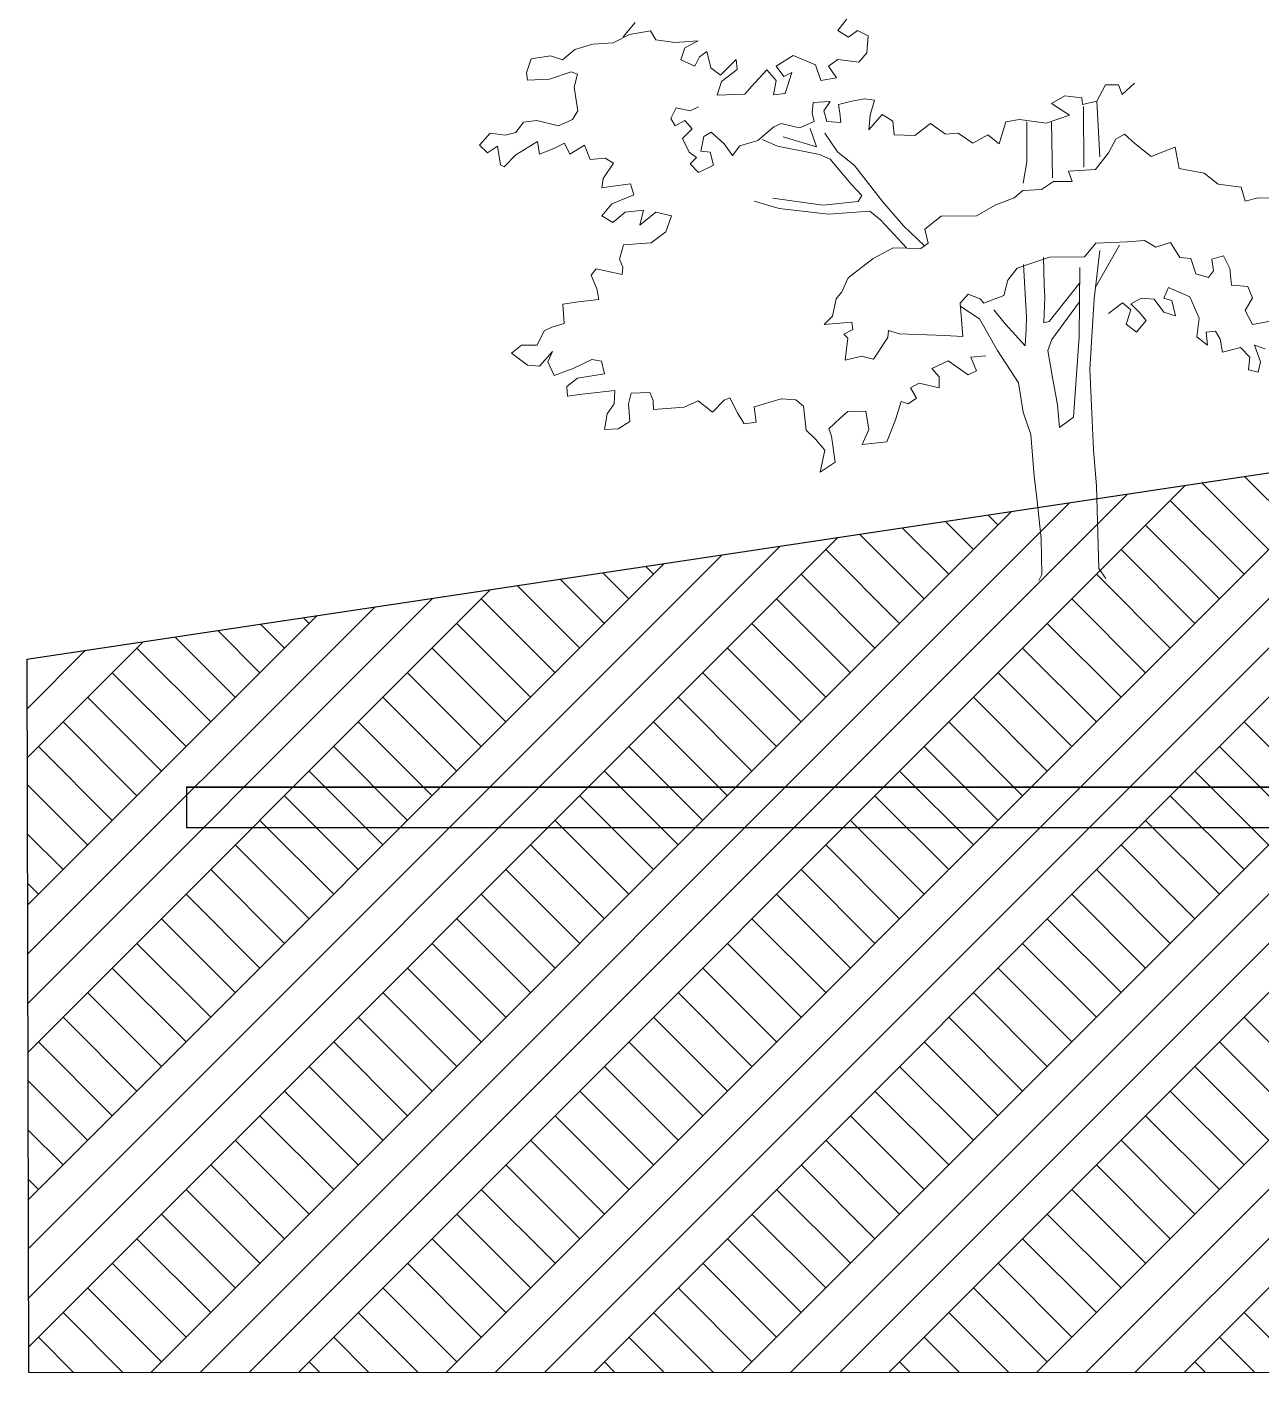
# Model space of a CAD drawing. Header units: millimetres. Extents: x -242231 to 419123, y -2399 to 525285.
# Drawn here: x -242231 to -237621, y 62453 to 67484 of the extents above; entities that cross this region are included whole.
import ezdxf

# ---------------------------------------------------------------- set-up
doc = ezdxf.new("R2010")
doc.units = ezdxf.units.MM

msp = doc.modelspace()

# ---------------------------------------------------------------- linework, layer by layer
at = {"color": 251, "linetype": 'Continuous', "lineweight": 15}
for p, q in [((-240003.928, 67446.615), (-239958.667, 67500.784)), ((-239201.617, 67471.029), (-239167.202, 67515.278)), ((-240117.669, 67420.253), (-240040.883, 67424.537)), ((-240040.883, 67424.537), (-239980.288, 67455.428)), ((-239980.288, 67455.428), (-239902.005, 67470.045)), ((-239902.005, 67470.045), (-239881.399, 67436.047)), ((-239881.399, 67436.047), (-239810.547, 67425.576)), ((-239810.547, 67425.576), (-239723.42, 67432.793)), ((-239723.42, 67432.793), (-239773.671, 67406.311)), ((-239162.286, 67446.446), (-239201.617, 67471.029)), ((-239127.869, 67471.029), (-239162.286, 67446.446)), ((-239088.538, 67451.363), (-239127.869, 67471.029)), ((-239093.454, 67387.448), (-239088.538, 67451.363)), ((-240347.633, 67365.34), (-240275.738, 67376.26)), ((-240275.738, 67376.26), (-240229.995, 67361.408)), ((-240229.995, 67361.408), (-240184.151, 67399.709)), ((-240184.151, 67399.709), (-240117.669, 67420.253)), ((-239773.671, 67406.311), (-239788.495, 67361.867)), ((-239719.105, 67372.249), (-239691.013, 67392.866)), ((-239691.013, 67392.866), (-239676.366, 67330.825)), ((-239432.694, 67338.283), (-239368.779, 67377.615)), ((-239368.779, 67377.615), (-239285.199, 67343.199)), ((-239122.953, 67353.033), (-239093.454, 67387.448)), ((-240364.997, 67313.246), (-240347.633, 67365.34)), ((-239788.495, 67361.867), (-239736.402, 67337.557)), ((-239736.402, 67337.557), (-239719.105, 67372.249)), ((-239676.366, 67330.825), (-239639.504, 67304.178)), ((-239639.504, 67304.178), (-239581.81, 67362.391)), ((-239577.452, 67324.731), (-239636.596, 67280.548)), ((-239581.81, 67362.391), (-239577.452, 67324.731)), ((-239524.555, 67261.153), (-239467.11, 67323.533)), ((-239467.11, 67323.533), (-239432.694, 67284.2)), ((-239403.195, 67298.95), (-239432.694, 67338.283)), ((-239285.199, 67343.199), (-239265.532, 67284.2)), ((-239236.033, 67338.283), (-239201.617, 67362.865)), ((-239206.534, 67294.034), (-239236.033, 67338.283)), ((-239201.617, 67362.865), (-239122.953, 67353.033)), ((-240361.524, 67285.463), (-240364.997, 67313.246)), ((-240278.857, 67289.152), (-240361.524, 67285.463)), ((-240197.596, 67317.051), (-240278.857, 67289.152)), ((-240173.991, 67307.409), (-240197.596, 67317.051)), ((-240187.37, 67259.448), (-240173.991, 67307.409)), ((-239636.596, 67280.548), (-239653.052, 67229.896)), ((-239432.694, 67284.2), (-239442.527, 67230.119)), ((-239373.696, 67313.7), (-239403.195, 67298.95)), ((-239398.279, 67235.035), (-239373.696, 67313.7)), ((-239265.532, 67284.2), (-239206.534, 67294.034)), ((-238139.517, 67231.931), (-238093.665, 67274.663)), ((-240181.526, 67226.954), (-240187.37, 67259.448)), ((-240172.774, 67170.83), (-240181.526, 67226.954)), ((-239653.052, 67229.896), (-239548.865, 67233.369)), ((-239548.865, 67233.369), (-239524.555, 67261.153)), ((-239442.527, 67230.119), (-239398.279, 67235.035)), ((-238403.874, 67198.474), (-238353.619, 67226.432)), ((-238353.619, 67226.432), (-238290.144, 67218.929)), ((-238234.06, 67207.011), (-238201.462, 67267.486)), ((-238201.462, 67267.486), (-238152.738, 67267.393)), ((-238152.738, 67267.393), (-238139.517, 67231.931)), ((-239825.104, 67142.729), (-239805.285, 67182.367)), ((-239805.285, 67182.367), (-239753.755, 67170.475)), ((-239753.755, 67170.475), (-239722.045, 67186.331)), ((-239293.953, 67202.186), (-239297.917, 67162.548)), ((-239230.532, 67206.15), (-239293.953, 67202.186)), ((-239254.315, 67170.475), (-239230.532, 67206.15)), ((-239149.49, 67207.274), (-239198.821, 67194.258)), ((-239198.821, 67194.258), (-239194.857, 67162.548)), ((-239149.49, 67207.274), (-239103.702, 67216.046)), ((-239103.702, 67216.046), (-239065.324, 67210.067)), ((-239065.324, 67210.067), (-239081.228, 67154.339)), ((-238335.63, 67154.339), (-238403.874, 67198.474)), ((-238290.144, 67218.929), (-238287.976, 67194.563)), ((-238287.976, 67194.563), (-238234.06, 67207.011)), ((-238284.3, 67186.435), (-238282.614, 66960.187)), ((-238234.06, 67207.011), (-238223.407, 66998.715)), ((-240404.738, 67090.063), (-240376.611, 67128.398)), ((-240376.611, 67128.398), (-240326.399, 67134.21)), ((-240326.399, 67134.21), (-240245.228, 67114.86)), ((-240245.228, 67114.86), (-240193.506, 67138.386)), ((-240193.506, 67138.386), (-240172.774, 67170.83)), ((-239809.248, 67114.982), (-239825.104, 67142.729)), ((-239773.574, 67134.801), (-239809.248, 67114.982)), ((-239745.827, 67103.09), (-239773.574, 67134.801)), ((-239412.867, 67122.909), (-239440.614, 67111.018)), ((-239345.482, 67107.054), (-239412.867, 67122.909)), ((-239289.989, 67130.837), (-239345.482, 67107.054)), ((-239297.917, 67162.548), (-239289.989, 67130.837)), ((-239242.423, 67130.837), (-239254.315, 67170.475)), ((-239190.894, 67126.873), (-239242.423, 67130.837)), ((-239194.857, 67162.548), (-239190.894, 67126.873)), ((-239086.205, 67099.369), (-239035.895, 67156.857)), ((-239081.228, 67154.339), (-239086.205, 67099.369)), ((-239035.895, 67156.857), (-238996.077, 67131.681)), ((-238996.077, 67131.681), (-238991.006, 67080.732)), ((-238913.494, 67078.37), (-238855.824, 67124.032)), ((-238855.824, 67124.032), (-238799.793, 67084.06)), ((-238599.379, 67047.824), (-238573.803, 67129.402)), ((-238573.803, 67129.402), (-238523.585, 67138.165)), ((-238523.585, 67138.165), (-238423.209, 67124.686)), ((-238495.548, 67129.253), (-238495.567, 66980.431)), ((-238423.209, 67124.686), (-238335.63, 67154.339)), ((-238404.006, 67129.08), (-238399.944, 66921.06)), ((-240540.665, 67043.074), (-240500.715, 67087.292)), ((-240500.715, 67087.292), (-240444.623, 67079.803)), ((-240444.623, 67079.803), (-240404.738, 67090.063)), ((-239781.502, 67067.416), (-239745.827, 67103.09)), ((-239702.226, 67075.344), (-239714.117, 67019.85)), ((-239674.479, 67091.199), (-239702.226, 67075.344)), ((-239626.913, 67047.597), (-239674.479, 67091.199)), ((-239440.614, 67111.018), (-239500.071, 67059.488)), ((-239406.476, 67073.615), (-239280.962, 67036.979)), ((-239280.962, 67036.979), (-239304.732, 67105.408)), ((-239202.847, 67017.858), (-239250.15, 67087.067)), ((-238991.006, 67080.732), (-238913.494, 67078.37)), ((-238799.793, 67084.06), (-238752.54, 67086.923)), ((-238752.54, 67086.923), (-238697.98, 67049.906)), ((-238697.98, 67049.906), (-238641.814, 67080.806)), ((-238641.814, 67080.806), (-238599.379, 67047.824)), ((-238130.939, 67084.265), (-238163.458, 67065.133)), ((-238092.617, 67048.757), (-238130.939, 67084.265)), ((-240511.191, 67013.487), (-240540.665, 67043.074)), ((-240472.657, 67038.887), (-240511.191, 67013.487)), ((-240462.551, 66969.099), (-240472.657, 67038.887)), ((-240323.595, 67055.949), (-240404.898, 67005.903)), ((-240316.302, 67008.688), (-240323.595, 67055.949)), ((-240263.106, 67030.733), (-240316.302, 67008.688)), ((-240223.205, 67049.852), (-240263.106, 67030.733)), ((-240202.612, 67008.472), (-240223.205, 67049.852)), ((-240147.917, 67042.327), (-240202.612, 67008.472)), ((-240127.348, 66989.134), (-240147.917, 67042.327)), ((-239757.719, 67015.886), (-239781.502, 67067.416)), ((-239595.203, 67003.995), (-239626.913, 67047.597)), ((-239567.456, 67039.669), (-239595.203, 67003.995)), ((-239500.071, 67059.488), (-239567.456, 67039.669)), ((-239427.313, 67038.887), (-239482.88, 67063.198)), ((-239270.786, 67007.7), (-239427.313, 67038.887)), ((-238163.458, 67065.133), (-238190.133, 67013.505)), ((-238030.697, 66999.914), (-238092.617, 67048.757)), ((-237942.039, 67035.181), (-237983.412, 67019.019)), ((-237927.018, 66955.535), (-237942.039, 67035.181)), ((-240404.898, 67005.903), (-240447.8, 66961.69)), ((-240071.232, 66993.456), (-240127.348, 66989.134)), ((-240078.758, 66918.169), (-240040.26, 66975.68)), ((-240040.26, 66975.68), (-240071.232, 66993.456)), ((-239729.972, 66996.067), (-239757.719, 67015.886)), ((-239753.755, 66972.285), (-239729.972, 66996.067)), ((-239722.045, 66940.574), (-239753.755, 66972.285)), ((-239714.117, 67019.85), (-239678.443, 67015.886)), ((-239678.443, 67015.886), (-239666.551, 66968.321)), ((-239230.149, 66990.873), (-239270.786, 67007.7)), ((-239151.417, 66896.584), (-239230.149, 66990.873)), ((-239138.876, 66966.269), (-239202.847, 67017.858)), ((-238495.567, 66980.431), (-238509.328, 66901.014)), ((-238190.133, 67013.505), (-238238.975, 66951.586)), ((-237983.412, 67019.019), (-238030.697, 66999.914)), ((-240447.8, 66961.69), (-240462.551, 66969.099)), ((-239666.551, 66968.321), (-239722.045, 66940.574)), ((-239034.434, 66832.467), (-239138.876, 66966.269)), ((-238238.975, 66951.586), (-238340.293, 66945.117)), ((-238340.293, 66945.117), (-238326.402, 66906.914)), ((-237833.249, 66938.171), (-237927.018, 66955.535)), ((-237781.156, 66896.497), (-237833.249, 66938.171)), ((-240083.255, 66882.742), (-240078.758, 66918.169)), ((-240049.284, 66888.583), (-240083.255, 66882.742)), ((-239976.916, 66898.781), (-240049.284, 66888.583)), ((-239964.446, 66856.677), (-239976.916, 66898.781)), ((-239112.573, 66854.706), (-239151.417, 66896.584)), ((-238510.799, 66873.847), (-238543.335, 66845.856)), ((-238441.398, 66877.407), (-238510.799, 66873.847)), ((-238395.86, 66906.914), (-238441.398, 66877.407)), ((-238326.402, 66906.914), (-238395.86, 66906.914)), ((-237694.334, 66886.078), (-237781.156, 66896.497)), ((-237680.442, 66833.983), (-237694.334, 66886.078)), ((-240083.692, 66778.419), (-240045.49, 66823.567)), ((-240045.49, 66823.567), (-239964.446, 66856.677)), ((-239420.367, 66806.201), (-239514.136, 66833.986)), ((-239444.677, 66844.403), (-239258.086, 66818.486)), ((-239258.086, 66818.486), (-239125.702, 66832.773)), ((-239125.702, 66832.773), (-239112.573, 66854.706)), ((-238956.808, 66740.707), (-239034.434, 66832.467)), ((-238543.335, 66845.856), (-238611.18, 66820.092)), ((-237630.858, 66845.599), (-237680.442, 66833.983)), ((-237576.255, 66844.402), (-237630.858, 66845.599)), ((-240042.017, 66754.108), (-240083.692, 66778.419)), ((-239996.869, 66792.31), (-240042.017, 66754.108)), ((-239927.411, 66799.256), (-239996.869, 66792.31)), ((-239941.303, 66743.689), (-239927.411, 66799.256)), ((-239882.264, 66792.31), (-239941.303, 66743.689)), ((-239823.224, 66778.419), (-239882.264, 66792.31)), ((-239844.374, 66718.396), (-239823.224, 66778.419)), ((-239236.303, 66785.365), (-239420.367, 66806.201)), ((-239081.891, 66795.947), (-239236.303, 66785.365)), ((-239040.62, 66762.294), (-239081.891, 66795.947)), ((-238815.142, 66776.976), (-238876.507, 66729.108)), ((-238684.111, 66778.417), (-238815.142, 66776.976)), ((-238611.18, 66820.092), (-238684.111, 66778.417)), ((-238943.824, 66657.624), (-239040.62, 66762.294)), ((-238878.103, 66666.358), (-238956.808, 66740.707)), ((-238876.507, 66729.108), (-238864.057, 66676.667)), ((-240017.318, 66616.846), (-240002.451, 66669.972)), ((-240002.451, 66669.972), (-239899.628, 66677.705)), ((-239899.628, 66677.705), (-239844.374, 66718.396)), ((-238864.057, 66676.667), (-238892.15, 66656.049)), ((-238280.198, 66625.357), (-238238.02, 66676.954)), ((-238239.251, 66512.045), (-238149.445, 66669.404)), ((-238238.02, 66676.954), (-238121.368, 66681.162)), ((-238121.368, 66681.162), (-238056.392, 66686.944)), ((-238056.392, 66686.944), (-238013.622, 66661.763)), ((-238013.622, 66661.763), (-237958.958, 66679.377)), ((-237958.958, 66679.377), (-237923.628, 66623.202)), ((-239069.399, 66619.474), (-239163.294, 66547.305)), ((-238995.499, 66659.2), (-239069.399, 66619.474)), ((-238892.15, 66656.049), (-238995.499, 66659.2)), ((-238532.022, 66583.017), (-238410.872, 66624.128)), ((-238430.265, 66519.334), (-238433.021, 66622.695)), ((-238410.872, 66624.128), (-238280.198, 66625.357)), ((-238244.343, 66468.482), (-238222.277, 66649.524)), ((-237923.628, 66623.202), (-237882.295, 66618.695)), ((-237804.044, 66617.07), (-237760.318, 66629.081)), ((-237760.318, 66629.081), (-237737.668, 66581.507)), ((-240123.74, 66556.512), (-240104.501, 66580.099)), ((-240104.501, 66580.099), (-240007.288, 66559.625)), ((-240005.561, 66587.293), (-240017.318, 66616.846)), ((-240007.288, 66559.625), (-240005.561, 66587.293)), ((-238566.066, 66538.786), (-238532.022, 66583.017)), ((-238508.374, 66596.26), (-238496.935, 66399.864)), ((-238298.089, 66586.159), (-238300.353, 66327.608)), ((-237882.295, 66618.695), (-237864.684, 66562.555)), ((-237817.464, 66547.699), (-237798.221, 66572.764)), ((-237798.221, 66572.764), (-237804.044, 66617.07)), ((-237737.668, 66581.507), (-237730.404, 66519.48)), ((-240101.688, 66506.269), (-240123.74, 66556.512)), ((-239163.294, 66547.305), (-239186.281, 66494.194)), ((-238580.94, 66481.231), (-238566.066, 66538.786)), ((-238428.869, 66476.513), (-238430.265, 66519.334)), ((-238297.524, 66528.451), (-238412.805, 66384.201)), ((-237864.684, 66562.555), (-237817.464, 66547.699)), ((-237730.404, 66519.48), (-237669.876, 66514.935)), ((-240094.111, 66465.857), (-240101.688, 66506.269)), ((-239208.476, 66469.135), (-239221.888, 66404.194)), ((-239186.281, 66494.194), (-239208.476, 66469.135)), ((-238744.887, 66452.012), (-238715.293, 66485.916)), ((-238715.293, 66485.916), (-238669.555, 66468.112)), ((-238669.555, 66468.112), (-238656.298, 66451.844)), ((-238656.298, 66451.844), (-238580.94, 66481.231)), ((-238432.009, 66379.07), (-238428.869, 66476.513)), ((-238260.75, 66205.969), (-238244.343, 66468.482)), ((-238107.349, 66449.445), (-238067.728, 66471.456)), ((-238067.728, 66471.456), (-238019.304, 66467.053)), ((-237984.087, 66471.456), (-237966.478, 66511.076)), ((-237953.271, 66462.652), (-237984.087, 66471.456)), ((-237966.478, 66511.076), (-237887.238, 66475.858)), ((-237887.238, 66475.858), (-237852.02, 66396.618)), ((-237652.24, 66472.084), (-237680.383, 66424.889)), ((-237669.876, 66514.935), (-237652.24, 66472.084)), ((-240229.554, 66448.493), (-240171.176, 66457.677)), ((-240224.484, 66376.57), (-240229.554, 66448.493)), ((-240171.176, 66457.677), (-240094.111, 66465.857)), ((-238734.788, 66327.967), (-238744.887, 66452.012)), ((-238744.17, 66440.937), (-238672.904, 66393.801)), ((-238575.239, 66373.436), (-238619.431, 66428.15)), ((-238402.806, 66316.521), (-238299.221, 66456.883)), ((-238190.99, 66414.228), (-238138.163, 66453.847)), ((-238138.163, 66453.847), (-238107.349, 66427.434)), ((-238107.349, 66427.434), (-238124.957, 66374.607)), ((-238076.533, 66418.629), (-238107.349, 66449.445)), ((-238050.119, 66387.814), (-238076.533, 66418.629)), ((-238019.304, 66467.053), (-237984.087, 66418.629)), ((-237984.087, 66418.629), (-237940.065, 66405.423)), ((-237940.065, 66405.423), (-237953.271, 66462.652)), ((-237680.383, 66424.889), (-237652.427, 66373.158)), ((-240270.28, 66363.368), (-240224.484, 66376.57)), ((-239221.888, 66404.194), (-239252.954, 66373.247)), ((-239252.954, 66373.247), (-239149.582, 66381.91)), ((-239149.582, 66381.91), (-239145.206, 66353.848)), ((-238672.904, 66393.801), (-238605.295, 66275.558)), ((-238501.566, 66293.565), (-238575.239, 66373.436)), ((-238496.935, 66399.864), (-238498.496, 66355.572)), ((-238412.805, 66384.201), (-238432.009, 66379.07)), ((-238124.957, 66374.607), (-238085.338, 66343.792)), ((-238085.338, 66343.792), (-238050.119, 66387.814)), ((-237852.02, 66396.618), (-237860.825, 66326.183)), ((-237652.427, 66373.158), (-237557.898, 66390.697)), ((-240325.04, 66295.553), (-240298.362, 66348.657)), ((-240298.362, 66348.657), (-240270.28, 66363.368)), ((-239145.206, 66353.848), (-239179.199, 66336.194)), ((-239179.199, 66336.194), (-239164.462, 66321.401)), ((-239164.462, 66321.401), (-239173.791, 66240.116)), ((-239068.639, 66242.965), (-239015.33, 66324.071)), ((-239015.33, 66324.071), (-239012.327, 66350.642)), ((-239012.327, 66350.642), (-238971.01, 66337.276)), ((-238971.01, 66337.276), (-238835.181, 66332.588)), ((-238835.181, 66332.588), (-238802.701, 66331.049)), ((-238802.701, 66331.049), (-238734.788, 66327.967)), ((-238498.496, 66355.572), (-238501.566, 66293.565)), ((-238300.353, 66327.608), (-238321.851, 66026.624)), ((-237860.825, 66326.183), (-237821.205, 66295.368)), ((-237825.607, 66343.792), (-237790.39, 66348.194)), ((-237821.205, 66295.368), (-237825.607, 66343.792)), ((-237790.39, 66348.194), (-237772.781, 66317.379)), ((-237772.781, 66317.379), (-237763.976, 66268.955)), ((-240421.068, 66266.206), (-240384.1, 66295.666)), ((-240384.1, 66295.666), (-240325.04, 66295.553)), ((-240267.756, 66271.374), (-240316.33, 66217.282)), ((-240285.12, 66233.172), (-240267.756, 66271.374)), ((-238605.295, 66275.558), (-238526.938, 66155.052)), ((-238416.898, 66276.123), (-238402.806, 66316.521)), ((-238400.209, 66175.136), (-238416.898, 66276.123)), ((-237763.976, 66268.955), (-237697.943, 66286.563)), ((-237697.943, 66286.563), (-237662.725, 66251.345)), ((-237623.106, 66233.736), (-237645.117, 66295.368)), ((-237645.117, 66295.368), (-237605.497, 66282.161)), ((-240360.619, 66220.319), (-240421.068, 66266.206)), ((-240316.33, 66217.282), (-240360.619, 66220.319)), ((-240261.767, 66181.743), (-240285.12, 66233.172)), ((-240121.385, 66242.013), (-240190.844, 66208.185)), ((-240084.483, 66236.036), (-240121.385, 66242.013)), ((-240073.273, 66188.024), (-240084.483, 66236.036)), ((-239173.791, 66240.116), (-239112.91, 66254.861)), ((-239112.91, 66254.861), (-239068.639, 66242.965)), ((-238789.59, 66237.267), (-238850.811, 66208.862)), ((-238715.368, 66184.551), (-238789.59, 66237.267)), ((-238649.289, 66255.456), (-238704.949, 66250.536)), ((-238704.949, 66250.536), (-238683.355, 66199.413)), ((-237662.725, 66251.345), (-237667.128, 66202.92)), ((-237631.911, 66194.117), (-237623.106, 66233.736)), ((-240190.844, 66208.185), (-240261.767, 66181.743)), ((-240214.595, 66141.788), (-240174.67, 66172.718)), ((-240174.67, 66172.718), (-240073.273, 66188.024)), ((-238850.811, 66208.862), (-238823.028, 66177.605)), ((-238823.028, 66177.605), (-238823.742, 66136.191)), ((-238683.355, 66199.413), (-238715.368, 66184.551)), ((-238381.255, 66073.017), (-238400.209, 66175.136)), ((-238246.039, 65904.42), (-238260.75, 66205.969)), ((-237667.128, 66202.92), (-237631.911, 66194.117)), ((-240212.189, 66104.674), (-240214.595, 66141.788)), ((-240034.49, 66126.68), (-240157.067, 66112.148)), ((-240037.539, 66076.485), (-240034.49, 66126.68)), ((-239973.974, 66116.229), (-239984.385, 66076.383)), ((-239904.573, 66119.051), (-239973.974, 66116.229)), ((-239891.341, 66089.496), (-239904.573, 66119.051)), ((-238897.533, 66154.049), (-238930.05, 66136.394)), ((-238930.05, 66136.394), (-238907.976, 66097.962)), ((-238823.742, 66136.191), (-238897.533, 66154.049)), ((-238526.938, 66155.052), (-238509.683, 66045.86)), ((-240157.067, 66112.148), (-240212.189, 66104.674)), ((-240063.447, 66039.621), (-240037.539, 66076.485)), ((-239984.385, 66076.383), (-239978.605, 66009.931)), ((-239889.929, 66055.533), (-239891.341, 66089.496)), ((-239723.023, 66087.699), (-239776.222, 66064.176)), ((-239670.416, 66045.634), (-239723.023, 66087.699)), ((-239626.308, 66089.73), (-239670.416, 66045.634)), ((-239604.881, 66099.286), (-239626.308, 66089.73)), ((-239576.934, 66043.126), (-239604.881, 66099.286)), ((-239412.945, 66094.492), (-239514.879, 66065.156)), ((-239358.32, 66091.436), (-239412.945, 66094.492)), ((-239330.312, 66067.758), (-239358.32, 66091.436)), ((-239320.148, 65977.672), (-239330.312, 66067.758)), ((-238965.584, 66084.783), (-238986.384, 66016.903)), ((-238939.024, 66075.873), (-238965.584, 66084.783)), ((-238907.976, 66097.962), (-238939.024, 66075.873)), ((-238373.901, 65988.153), (-238381.255, 66073.017)), ((-240073.157, 65980.579), (-240063.447, 66039.621)), ((-239776.222, 66064.176), (-239889.929, 66055.533)), ((-239551.912, 66001.737), (-239576.934, 66043.126)), ((-239514.879, 66065.156), (-239507.19, 66007.432)), ((-239193.082, 66023.202), (-239235.976, 65983.418)), ((-239164.981, 66048.25), (-239193.082, 66023.202)), ((-239097.059, 66049.597), (-239164.981, 66048.25)), ((-239085.38, 65980.179), (-239097.059, 66049.597)), ((-238986.384, 66016.903), (-239019.024, 65934.282)), ((-238509.683, 66045.86), (-238480.262, 65961.846)), ((-238321.851, 66026.624), (-238373.901, 65988.153)), ((-240022.951, 65983.437), (-240073.157, 65980.579)), ((-239978.605, 66009.931), (-240022.951, 65983.437)), ((-239507.19, 66007.432), (-239551.912, 66001.737)), ((-239284.924, 65944.92), (-239320.148, 65977.672)), ((-239235.976, 65983.418), (-239225.884, 65955.339)), ((-239111.279, 65924.082), (-239085.38, 65980.179)), ((-239250.195, 65903.246), (-239284.924, 65944.92)), ((-239225.884, 65955.339), (-239211.993, 65858.098)), ((-239019.024, 65934.282), (-239111.279, 65924.082)), ((-238480.262, 65961.846), (-238468.383, 65805.979)), ((-239267.291, 65821.063), (-239250.195, 65903.246)), ((-238235.291, 65769.204), (-238246.039, 65904.42)), ((-239211.993, 65858.098), (-239267.291, 65821.063)), ((-238468.383, 65805.979), (-238458.198, 65724.509)), ((-238226.238, 65460.867), (-238235.291, 65769.204)), ((-238458.198, 65724.509), (-238442.357, 65572.886)), ((-238442.357, 65572.886), (-238439.529, 65438.802)), ((-238439.529, 65438.802), (-238451.41, 65416.738)), ((-238200.213, 65423.527), (-238226.238, 65460.867))]:
    msp.add_line(p, q, dxfattribs=at)
at = {"linetype": 'Continuous'}
for p, q in [((-227517.408, 67329.781), (-242231.339, 65121.39)), ((-242231.339, 65121.39), (-242225.429, 62458.992)), ((-241634.659, 64644.474), (-224947.934, 64644.474)), ((-241634.659, 64644.474), (-241634.659, 64494.474)), ((-241634.659, 64494.474), (-224947.934, 64494.474)), ((-242225.429, 62458.992), (-194634.189, 62452.53))]:
    msp.add_line(p, q, dxfattribs=at)
at = {"color": 251, "linetype": 'Continuous', "lineweight": 25}
for p, q in [((-234227.525, 66322.67), (-238091.764, 62458.431)), ((-234011.211, 66355.136), (-237907.941, 62458.406)), ((-234443.839, 66290.204), (-238275.587, 62458.456)), ((-234660.153, 66257.738), (-238459.41, 62458.481)), ((-235525.409, 66127.873), (-239194.701, 62458.581)), ((-235309.095, 66160.339), (-239010.878, 62458.556)), ((-235741.723, 66095.407), (-239378.524, 62458.606)), ((-235958.037, 66062.94), (-239562.346, 62458.631)), ((-236606.979, 65965.542), (-240113.815, 62458.705)), ((-236823.293, 65933.075), (-240297.638, 62458.73)), ((-237255.921, 65868.143), (-240665.283, 62458.78)), ((-237039.607, 65900.609), (-240481.46, 62458.755)), ((-237904.863, 65770.744), (-241216.752, 62458.855)), ((-237840.645, 65780.382), (-237592.163, 65531.9)), ((-237680.79, 65804.375), (-237500.239, 65623.824)), ((-238121.176, 65738.278), (-241400.574, 62458.88)), ((-237959.859, 65715.748), (-237684.087, 65439.976)), ((-238553.804, 65673.345), (-241768.22, 62458.93)), ((-238337.49, 65705.812), (-241584.397, 62458.905)), ((-238799.777, 65636.428), (-238695.25, 65531.9)), ((-238639.922, 65660.42), (-238603.326, 65623.824)), ((-238051.783, 65623.824), (-237776.011, 65348.052)), ((-239202.746, 65575.947), (-242225.638, 62553.055)), ((-239119.488, 65588.443), (-238879.098, 65348.052)), ((-238959.633, 65612.435), (-238787.174, 65439.976)), ((-239419.06, 65543.481), (-242226.045, 62736.496)), ((-239246.793, 65531.9), (-238971.021, 65256.129)), ((-238143.706, 65531.9), (-237867.935, 65256.129)), ((-239851.688, 65478.548), (-242226.859, 63103.377)), ((-239635.374, 65511.014), (-242226.452, 62919.937)), ((-239918.765, 65468.481), (-239890.26, 65439.976)), ((-240238.475, 65420.496), (-240074.108, 65256.129)), ((-240078.62, 65444.488), (-239982.184, 65348.052)), ((-239338.717, 65439.976), (-239062.945, 65164.205)), ((-238235.63, 65439.976), (-237959.859, 65164.205)), ((-240500.63, 65381.149), (-242228.081, 63653.699)), ((-240398.331, 65396.503), (-240166.032, 65164.205)), ((-240933.258, 65316.217), (-242228.896, 64020.58)), ((-240716.944, 65348.683), (-242228.488, 63837.139)), ((-240533.727, 65348.052), (-240257.956, 65072.281)), ((-239430.641, 65348.052), (-239154.869, 65072.281)), ((-238327.554, 65348.052), (-238051.783, 65072.281)), ((-241149.572, 65283.751), (-242229.303, 64204.02)), ((-241197.607, 65276.541), (-241177.194, 65256.129)), ((-241517.318, 65228.556), (-241361.042, 65072.281)), ((-241357.462, 65252.549), (-241269.118, 65164.205)), ((-240625.651, 65256.129), (-240349.88, 64980.357)), ((-239522.565, 65256.129), (-239246.793, 64980.357)), ((-238419.478, 65256.129), (-238143.706, 64980.357)), ((-241798.514, 65186.352), (-242230.524, 64754.342)), ((-241820.662, 65164.205), (-241544.89, 64888.433)), ((-241677.173, 65204.564), (-241452.966, 64980.357)), ((-240717.575, 65164.205), (-240441.803, 64888.433)), ((-239614.489, 65164.205), (-239338.717, 64888.433)), ((-238511.402, 65164.205), (-238235.63, 64888.433)), ((-242231.142, 65121.419), (-242231.339, 65121.223)), ((-242014.828, 65153.886), (-242230.932, 64937.782)), ((-241912.585, 65072.281), (-241636.814, 64796.509)), ((-240809.499, 65072.281), (-240533.727, 64796.509)), ((-239706.412, 65072.281), (-239430.641, 64796.509)), ((-238603.326, 65072.281), (-238327.554, 64796.509)), ((-242004.509, 64980.357), (-241728.738, 64704.585)), ((-240901.423, 64980.357), (-240625.651, 64704.585)), ((-239798.336, 64980.357), (-239522.565, 64704.585)), ((-238695.25, 64980.357), (-238419.478, 64704.585)), ((-242096.433, 64888.433), (-241820.662, 64612.661)), ((-240993.347, 64888.433), (-240717.575, 64612.661)), ((-239890.26, 64888.433), (-239614.489, 64612.661)), ((-238787.174, 64888.433), (-238511.402, 64612.661)), ((-237684.087, 64888.433), (-237408.315, 64612.661)), ((-242188.357, 64796.509), (-241912.585, 64520.738)), ((-241085.271, 64796.509), (-240809.499, 64520.738)), ((-239982.184, 64796.509), (-239706.412, 64520.738)), ((-238879.098, 64796.509), (-238603.326, 64520.738)), ((-237776.011, 64796.509), (-237500.239, 64520.738)), ((-241177.194, 64704.585), (-240901.423, 64428.814)), ((-240074.108, 64704.585), (-239798.336, 64428.814)), ((-238971.021, 64704.585), (-238695.25, 64428.814)), ((-237867.935, 64704.585), (-237592.163, 64428.814)), ((-242230.303, 64654.607), (-242004.509, 64428.814)), ((-241269.118, 64612.661), (-240993.347, 64336.89)), ((-240166.032, 64612.661), (-239890.26, 64336.89)), ((-239062.945, 64612.661), (-238787.174, 64336.89)), ((-237959.859, 64612.661), (-237684.087, 64336.89)), ((-241361.042, 64520.738), (-241085.271, 64244.966)), ((-240257.956, 64520.738), (-239982.184, 64244.966)), ((-239154.869, 64520.738), (-238879.098, 64244.966)), ((-238051.783, 64520.738), (-237776.011, 64244.966)), ((-242229.894, 64470.351), (-242096.433, 64336.89)), ((-241452.966, 64428.814), (-241177.194, 64153.042)), ((-240349.88, 64428.814), (-240074.108, 64153.042)), ((-239246.793, 64428.814), (-238971.021, 64153.042)), ((-238143.706, 64428.814), (-237867.935, 64153.042)), ((-241544.89, 64336.89), (-241269.118, 64061.118)), ((-240441.803, 64336.89), (-240166.032, 64061.118)), ((-239338.717, 64336.89), (-239062.945, 64061.118)), ((-238235.63, 64336.89), (-237959.859, 64061.118)), ((-242229.485, 64286.094), (-242188.357, 64244.966)), ((-241636.814, 64244.966), (-241361.042, 63969.194)), ((-240533.727, 64244.966), (-240257.956, 63969.194)), ((-239430.641, 64244.966), (-239154.869, 63969.194)), ((-238327.554, 64244.966), (-238051.783, 63969.194)), ((-241728.738, 64153.042), (-241452.966, 63877.27)), ((-240625.651, 64153.042), (-240349.88, 63877.27)), ((-239522.565, 64153.042), (-239246.793, 63877.27)), ((-238419.478, 64153.042), (-238143.706, 63877.27)), ((-241820.662, 64061.118), (-241544.89, 63785.347)), ((-240717.575, 64061.118), (-240441.803, 63785.347)), ((-239614.489, 64061.118), (-239338.717, 63785.347)), ((-238511.402, 64061.118), (-238235.63, 63785.347)), ((-241912.585, 63969.194), (-241636.814, 63693.423)), ((-240809.499, 63969.194), (-240533.727, 63693.423)), ((-239706.412, 63969.194), (-239430.641, 63693.423)), ((-238603.326, 63969.194), (-238327.554, 63693.423)), ((-242004.509, 63877.27), (-241728.738, 63601.499)), ((-240901.423, 63877.27), (-240625.651, 63601.499)), ((-239798.336, 63877.27), (-239522.565, 63601.499)), ((-238695.25, 63877.27), (-238419.478, 63601.499)), ((-242096.433, 63785.347), (-241820.662, 63509.575)), ((-240993.347, 63785.347), (-240717.575, 63509.575)), ((-239890.26, 63785.347), (-239614.489, 63509.575)), ((-238787.174, 63785.347), (-238511.402, 63509.575)), ((-237684.087, 63785.347), (-237408.315, 63509.575)), ((-242188.357, 63693.423), (-241912.585, 63417.651)), ((-241085.271, 63693.423), (-240809.499, 63417.651)), ((-239982.184, 63693.423), (-239706.412, 63417.651)), ((-238879.098, 63693.423), (-238603.326, 63417.651)), ((-237776.011, 63693.423), (-237500.239, 63417.651)), ((-241177.194, 63601.499), (-240901.423, 63325.727)), ((-240074.108, 63601.499), (-239798.336, 63325.727)), ((-238971.021, 63601.499), (-238695.25, 63325.727)), ((-237867.935, 63601.499), (-237592.163, 63325.727)), ((-242227.849, 63549.067), (-242004.509, 63325.727)), ((-241269.118, 63509.575), (-240993.347, 63233.803)), ((-240166.032, 63509.575), (-239890.26, 63233.803)), ((-239062.945, 63509.575), (-238787.174, 63233.803)), ((-237959.859, 63509.575), (-237684.087, 63233.803)), ((-241361.042, 63417.651), (-241085.271, 63141.879)), ((-240257.956, 63417.651), (-239982.184, 63141.879)), ((-239154.869, 63417.651), (-238879.098, 63141.879)), ((-238051.783, 63417.651), (-237776.011, 63141.879)), ((-242227.44, 63364.81), (-242096.433, 63233.803)), ((-241452.966, 63325.727), (-241177.194, 63049.955)), ((-240349.88, 63325.727), (-240074.108, 63049.955)), ((-239246.793, 63325.727), (-238971.021, 63049.955)), ((-238143.706, 63325.727), (-237867.935, 63049.955)), ((-241544.89, 63233.803), (-241269.118, 62958.032)), ((-240441.803, 63233.803), (-240166.032, 62958.032)), ((-239338.717, 63233.803), (-239062.945, 62958.032)), ((-238235.63, 63233.803), (-237959.859, 62958.032)), ((-242227.031, 63180.553), (-242188.357, 63141.879)), ((-241636.814, 63141.879), (-241361.042, 62866.108)), ((-240533.727, 63141.879), (-240257.956, 62866.108)), ((-239430.641, 63141.879), (-239154.869, 62866.108)), ((-238327.554, 63141.879), (-238051.783, 62866.108)), ((-241728.738, 63049.955), (-241452.966, 62774.184)), ((-240625.651, 63049.955), (-240349.88, 62774.184)), ((-239522.565, 63049.955), (-239246.793, 62774.184)), ((-238419.478, 63049.955), (-238143.706, 62774.184)), ((-241820.662, 62958.032), (-241544.89, 62682.26)), ((-240717.575, 62958.032), (-240441.803, 62682.26)), ((-239614.489, 62958.032), (-239338.717, 62682.26)), ((-238511.402, 62958.032), (-238235.63, 62682.26)), ((-241912.585, 62866.108), (-241636.814, 62590.336)), ((-240809.499, 62866.108), (-240533.727, 62590.336)), ((-239706.412, 62866.108), (-239430.641, 62590.336)), ((-238603.326, 62866.108), (-238327.554, 62590.336)), ((-242004.509, 62774.184), (-241728.738, 62498.412)), ((-240901.423, 62774.184), (-240625.651, 62498.412)), ((-239798.336, 62774.184), (-239522.565, 62498.412)), ((-238695.25, 62774.184), (-238419.478, 62498.412)), ((-242096.433, 62682.26), (-241873.118, 62458.944)), ((-240993.347, 62682.26), (-240769.881, 62458.794)), ((-239890.26, 62682.26), (-239666.645, 62458.645)), ((-238787.174, 62682.26), (-238563.409, 62458.495)), ((-237684.087, 62682.26), (-237460.172, 62458.345)), ((-242188.357, 62590.336), (-242056.99, 62458.969)), ((-241085.271, 62590.336), (-240953.754, 62458.819)), ((-239982.184, 62590.336), (-239850.518, 62458.67)), ((-238879.098, 62590.336), (-238747.281, 62458.52)), ((-237776.011, 62590.336), (-237644.045, 62458.37)), ((-241177.194, 62498.412), (-241137.627, 62458.844)), ((-240074.108, 62498.412), (-240034.39, 62458.695)), ((-238971.021, 62498.412), (-238931.154, 62458.545)), ((-237867.935, 62498.412), (-237827.918, 62458.395))]:
    msp.add_line(p, q, dxfattribs=at)
for p, q in [((-224947.934, 64644.474), (-241634.659, 64644.474)), ((-241634.659, 64644.474), (-241634.659, 64494.474)), ((-241634.659, 64494.474), (-224947.934, 64494.474))]:
    msp.add_line(p, q)

doc.saveas('drawing.dxf')
